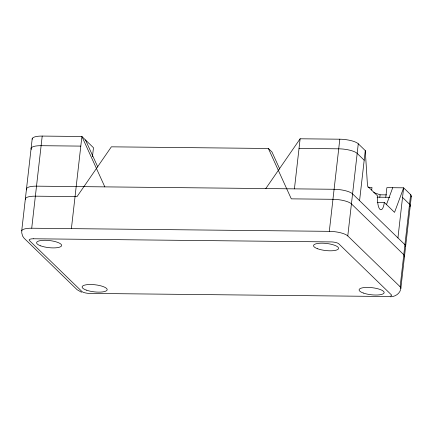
<?xml version="1.0" encoding="UTF-8"?>
<svg xmlns="http://www.w3.org/2000/svg" width="433" height="433" viewBox="0 0 433 433"><rect width="100%" height="100%" fill="white"/><g stroke="black" fill="none" stroke-linecap="round" stroke-linejoin="round"><path stroke-width="0.65" d="M21.715 230.832L32.21 138.69M21.931 231.942A14.711 4.151 6.5 0 1 31.717 228.218L42.212 136.076L81.897 136.492L93.479 147.74L92.456 156.714M71.396 228.635L81.897 136.492L104.824 186.872M294.424 188.858L300.129 138.782L339.808 139.199A14.711 4.151 6.5 0 1 358.275 143.794L365.279 150.592L367.525 186.141L377.76 196.079A10.506 3.464 -89.4 0 0 379.893 209.269A10.506 3.464 -89.4 0 0 384.309 202.433L394.544 212.37L403.632 187.825L386.869 187.651L385.776 197.264M400.568 288.973A14.711 4.151 6.5 0 0 400.141 286.765L347.78 235.936A14.711 4.151 6.5 0 0 329.307 231.341L339.808 139.199M347.78 235.936L358.275 143.794M359.574 200.668L365.279 150.592M371.698 190.06L371.99 187.494L368.001 187.451M379.795 197.372L380.087 194.807L373.733 192.523M397.932 237.906L403.632 187.825L410.636 194.623A14.711 4.151 6.5 0 1 411.069 196.831M400.141 286.765L410.636 194.623M400.834 288.459L411.334 196.317M400.644 289.493C399.529 293.975 394.983 296.61 390.593 296.827M386.431 204.701L392.72 187.711M265.786 188.561L300.129 138.782M80.798 146.11L41.119 145.694A14.711 4.151 6.5 0 0 31.333 149.417M299.035 148.4L338.714 148.817A14.711 4.151 6.5 0 1 357.182 153.406L364.185 160.205M279.799 169.173L271.967 151.972L268.368 148.476L111.373 146.83L77.031 196.609L35.371 196.171A14.711 4.151 6.5 0 0 25.347 199.326M380.087 194.807L386.631 194.877M377.094 197.177L389.819 197.307M377.246 202.357L384.309 202.433M31.717 228.218L329.307 231.341M81.518 292.259L77.117 289.709L24.113 238.237L22.576 236.007L21.65 232.429M402.538 197.443L409.542 204.241A14.711 4.151 6.5 0 1 409.97 206.444M268.368 148.476L291.301 198.855L332.961 199.294A14.711 4.151 6.5 0 1 351.428 203.883L403.789 254.718A14.711 4.151 6.5 0 1 404.222 256.921M85.496 139.989L97.798 167.019M405.629 246.393A14.711 4.151 6.5 0 0 404.931 244.699L352.57 193.87A14.711 4.151 6.5 0 0 334.103 189.275L36.507 186.158A14.711 4.151 6.5 0 0 26.722 189.876M32.194 139.231A14.711 4.151 6.5 0 1 42.212 136.076M33.682 238.778L32.67 238.789A6.289 1.775 6.5 0 0 29.244 240.369L82.118 291.696A6.289 1.775 6.5 0 0 88.911 293.39L388.055 296.524A6.289 1.775 6.5 0 0 391.481 294.943L338.606 243.617A6.289 1.775 6.5 0 0 331.813 241.928L33.682 238.778M317.719 248.796A12.611 3.561 6.5 0 0 338.335 249.013A12.611 3.561 6.5 0 0 322.136 243.184A12.611 3.561 6.5 0 0 317.719 248.796M363.282 293.022A12.611 3.561 6.5 0 0 383.892 293.238A12.611 3.561 6.5 0 0 367.687 287.409A12.611 3.561 6.5 0 0 363.282 293.022M40.762 245.89A12.611 3.561 6.5 0 0 61.378 246.106A12.611 3.561 6.5 0 0 45.178 240.283A12.611 3.561 6.5 0 0 40.762 245.89M86.313 290.115A12.611 3.561 6.5 0 0 106.929 290.332A12.611 3.561 6.5 0 0 90.73 284.503A12.611 3.561 6.5 0 0 86.313 290.115"/></g></svg>
